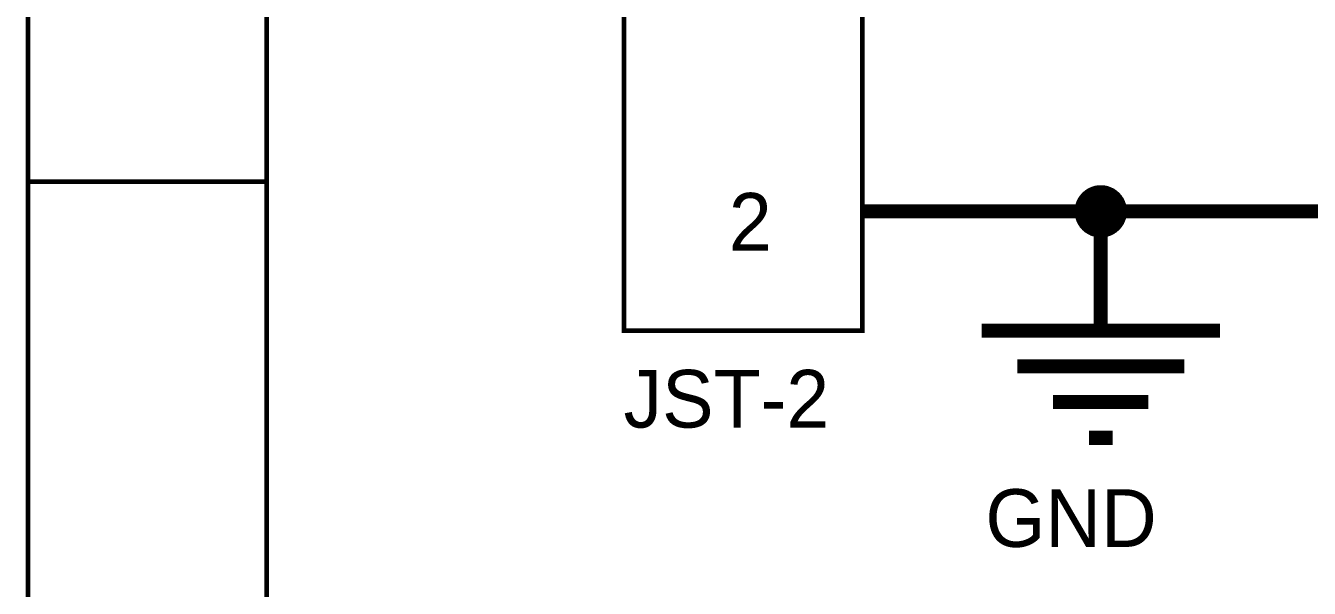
# Model space of a CAD drawing. Header units: millimetres. Extents: x 0 to 9.5, y 0 to 7.5.
# Drawn here: x -0.001 to 1.076, y 5.284 to 5.756 of the extents above; entities that cross this region are included whole.
import ezdxf

# ---------------------------------------------------------------- set-up
doc = ezdxf.new("R2010")
doc.units = ezdxf.units.MM
doc.header["$MEASUREMENT"] = 0
doc.layers.add('Sheet', color=255, linetype='Continuous')

msp = doc.modelspace()

# ---------------------------------------------------------------- linework, layer by layer
at = {"layer": 'Sheet', "const_width": 0.0039}
for points in [[(0.0008, 7.5), (0.0008, 0), (9.4996, 0), (9.4996, 7.5), (0.0008, 7.5), (0.0008, 7.5)], [(0.0008, 7.5), (9.4996, 7.5), (9.4996, 0), (0.0008, 0), (0.0008, 7.5)], [(0.2009, 7.2999), (0.2009, 0.1997), (9.2995, 0.1997), (9.2995, 7.2999), (0.2009, 7.2999), (0.2009, 7.2999)], [(0.2009, 7.2999), (9.2995, 7.2999), (9.2995, 0.1997), (0.2009, 0.1997), (0.2009, 7.2999)], [(0.5007, 5.9), (0.5007, 5.4999), (0.7006, 5.4999), (0.7006, 5.9), (0.5007, 5.9), (0.5007, 5.9)], [(0.5007, 5.9), (0.7006, 5.9), (0.7006, 5.4999), (0.5007, 5.4999), (0.5007, 5.9)]]:
    msp.add_lwpolyline(points, close=True, dxfattribs=at)
at = {"layer": 'Sheet'}
for points, const_width in [([(0.0007, 5.625), (0.2007, 5.625)], 0.0039), ([(0.8806, 5.6), (0.8806, 5.601), (0.8807, 5.6021), (0.8808, 5.603), (0.881, 5.604), (0.8812, 5.605), (0.8815, 5.6059), (0.8818, 5.6069), (0.8821, 5.6078), (0.8825, 5.6086), (0.883, 5.6096), (0.8835, 5.6104), (0.884, 5.6111), (0.8845, 5.612), (0.8852, 5.6127), (0.8858, 5.6134), (0.8864, 5.6142), (0.8871, 5.6148), (0.8879, 5.6154), (0.8886, 5.616), (0.8894, 5.6166), (0.8902, 5.6171), (0.891, 5.6176), (0.8919, 5.618), (0.8928, 5.6184), (0.8937, 5.6187), (0.8946, 5.6191), (0.8956, 5.6194), (0.8965, 5.6196), (0.8976, 5.6198), (0.8985, 5.6199), (0.8995, 5.62), (0.9006, 5.62)], 0.0039), ([(0.8806, 5.6), (0.8806, 5.601), (0.8807, 5.6021), (0.8808, 5.603), (0.881, 5.604), (0.8812, 5.605), (0.8815, 5.6059), (0.8818, 5.6069), (0.8821, 5.6078), (0.8825, 5.6086), (0.883, 5.6096), (0.8835, 5.6104), (0.884, 5.6111), (0.8845, 5.612), (0.8852, 5.6127), (0.8858, 5.6134), (0.8864, 5.6142), (0.8871, 5.6148), (0.8879, 5.6154), (0.8886, 5.616), (0.8894, 5.6166), (0.8902, 5.6171), (0.891, 5.6176), (0.8919, 5.618), (0.8928, 5.6184), (0.8937, 5.6187), (0.8946, 5.6191), (0.8956, 5.6194), (0.8965, 5.6196), (0.8976, 5.6198), (0.8985, 5.6199), (0.8995, 5.62), (0.9006, 5.62)], 0.0039), ([(0.8806, 5.6), (0.8806, 5.601), (0.8807, 5.6021), (0.8808, 5.603), (0.881, 5.604), (0.8812, 5.605), (0.8815, 5.6059), (0.8818, 5.6069), (0.8821, 5.6078), (0.8825, 5.6086), (0.883, 5.6096), (0.8835, 5.6104), (0.884, 5.6111), (0.8845, 5.612), (0.8852, 5.6127), (0.8858, 5.6134), (0.8864, 5.6142), (0.8871, 5.6148), (0.8879, 5.6154), (0.8886, 5.616), (0.8894, 5.6166), (0.8902, 5.6171), (0.891, 5.6176), (0.8919, 5.618), (0.8928, 5.6184), (0.8937, 5.6187), (0.8946, 5.6191), (0.8956, 5.6194), (0.8965, 5.6196), (0.8976, 5.6198), (0.8985, 5.6199), (0.8995, 5.62), (0.9006, 5.62)], 0.0039), ([(0.8806, 5.6), (0.8806, 5.601), (0.8807, 5.6021), (0.8808, 5.603), (0.881, 5.604), (0.8812, 5.605), (0.8815, 5.6059), (0.8818, 5.6069), (0.8821, 5.6078), (0.8825, 5.6086), (0.883, 5.6096), (0.8835, 5.6104), (0.884, 5.6111), (0.8845, 5.612), (0.8852, 5.6127), (0.8858, 5.6134), (0.8864, 5.6142), (0.8871, 5.6148), (0.8879, 5.6154), (0.8886, 5.616), (0.8894, 5.6166), (0.8902, 5.6171), (0.891, 5.6176), (0.8919, 5.618), (0.8928, 5.6184), (0.8937, 5.6187), (0.8946, 5.6191), (0.8956, 5.6194), (0.8965, 5.6196), (0.8976, 5.6198), (0.8985, 5.6199), (0.8995, 5.62), (0.9006, 5.62)], 0.0039), ([(0.8806, 5.6), (0.8806, 5.601), (0.8807, 5.6021), (0.8808, 5.603), (0.881, 5.604), (0.8812, 5.605), (0.8815, 5.6059), (0.8818, 5.6069), (0.8821, 5.6078), (0.8825, 5.6086), (0.883, 5.6096), (0.8835, 5.6104), (0.884, 5.6111), (0.8845, 5.612), (0.8852, 5.6127), (0.8858, 5.6134), (0.8864, 5.6142), (0.8871, 5.6148), (0.8879, 5.6154), (0.8886, 5.616), (0.8894, 5.6166), (0.8902, 5.6171), (0.891, 5.6176), (0.8919, 5.618), (0.8928, 5.6184), (0.8937, 5.6187), (0.8946, 5.6191), (0.8956, 5.6194), (0.8965, 5.6196), (0.8976, 5.6198), (0.8985, 5.6199), (0.8995, 5.62), (0.9006, 5.62)], 0.0039), ([(0.8806, 5.6), (0.8806, 5.601), (0.8807, 5.6021), (0.8808, 5.603), (0.881, 5.604), (0.8812, 5.605), (0.8815, 5.6059), (0.8818, 5.6069), (0.8821, 5.6078), (0.8825, 5.6086), (0.883, 5.6096), (0.8835, 5.6104), (0.884, 5.6111), (0.8845, 5.612), (0.8852, 5.6127), (0.8858, 5.6134), (0.8864, 5.6142), (0.8871, 5.6148), (0.8879, 5.6154), (0.8886, 5.616), (0.8894, 5.6166), (0.8902, 5.6171), (0.891, 5.6176), (0.8919, 5.618), (0.8928, 5.6184), (0.8937, 5.6187), (0.8946, 5.6191), (0.8956, 5.6194), (0.8965, 5.6196), (0.8976, 5.6198), (0.8985, 5.6199), (0.8995, 5.62), (0.9006, 5.62)], 0.0039), ([(0.8806, 5.6), (0.8806, 5.601), (0.8807, 5.6021), (0.8808, 5.603), (0.881, 5.604), (0.8812, 5.605), (0.8815, 5.6059), (0.8818, 5.6069), (0.8821, 5.6078), (0.8825, 5.6086), (0.883, 5.6096), (0.8835, 5.6104), (0.884, 5.6111), (0.8845, 5.612), (0.8852, 5.6127), (0.8858, 5.6134), (0.8864, 5.6142), (0.8871, 5.6148), (0.8879, 5.6154), (0.8886, 5.616), (0.8894, 5.6166), (0.8902, 5.6171), (0.891, 5.6176), (0.8919, 5.618), (0.8928, 5.6184), (0.8937, 5.6187), (0.8946, 5.6191), (0.8956, 5.6194), (0.8965, 5.6196), (0.8976, 5.6198), (0.8985, 5.6199), (0.8995, 5.62), (0.9006, 5.62)], 0.0039), ([(0.8806, 5.6), (0.8806, 5.601), (0.8807, 5.6021), (0.8808, 5.603), (0.881, 5.604), (0.8812, 5.605), (0.8815, 5.6059), (0.8818, 5.6069), (0.8821, 5.6078), (0.8825, 5.6086), (0.883, 5.6096), (0.8835, 5.6104), (0.884, 5.6111), (0.8845, 5.612), (0.8852, 5.6127), (0.8858, 5.6134), (0.8864, 5.6142), (0.8871, 5.6148), (0.8879, 5.6154), (0.8886, 5.616), (0.8894, 5.6166), (0.8902, 5.6171), (0.891, 5.6176), (0.8919, 5.618), (0.8928, 5.6184), (0.8937, 5.6187), (0.8946, 5.6191), (0.8956, 5.6194), (0.8965, 5.6196), (0.8976, 5.6198), (0.8985, 5.6199), (0.8995, 5.62), (0.9006, 5.62)], 0.0039), ([(0.8806, 5.6), (0.8806, 5.601), (0.8807, 5.6021), (0.8808, 5.603), (0.881, 5.604), (0.8812, 5.605), (0.8815, 5.6059), (0.8818, 5.6069), (0.8821, 5.6078), (0.8825, 5.6086), (0.883, 5.6096), (0.8835, 5.6104), (0.884, 5.6111), (0.8845, 5.612), (0.8852, 5.6127), (0.8858, 5.6134), (0.8864, 5.6142), (0.8871, 5.6148), (0.8879, 5.6154), (0.8886, 5.616), (0.8894, 5.6166), (0.8902, 5.6171), (0.891, 5.6176), (0.8919, 5.618), (0.8928, 5.6184), (0.8937, 5.6187), (0.8946, 5.6191), (0.8956, 5.6194), (0.8965, 5.6196), (0.8976, 5.6198), (0.8985, 5.6199), (0.8995, 5.62), (0.9006, 5.62)], 0.0039), ([(0.8806, 5.6), (0.8806, 5.601), (0.8807, 5.6021), (0.8808, 5.603), (0.881, 5.604), (0.8812, 5.605), (0.8815, 5.6059), (0.8818, 5.6069), (0.8821, 5.6078), (0.8825, 5.6086), (0.883, 5.6096), (0.8835, 5.6104), (0.884, 5.6111), (0.8845, 5.612), (0.8852, 5.6127), (0.8858, 5.6134), (0.8864, 5.6142), (0.8871, 5.6148), (0.8879, 5.6154), (0.8886, 5.616), (0.8894, 5.6166), (0.8902, 5.6171), (0.891, 5.6176), (0.8919, 5.618), (0.8928, 5.6184), (0.8937, 5.6187), (0.8946, 5.6191), (0.8956, 5.6194), (0.8965, 5.6196), (0.8976, 5.6198), (0.8985, 5.6199), (0.8995, 5.62), (0.9006, 5.62)], 0.0039), ([(0.8806, 5.6), (0.8806, 5.601), (0.8807, 5.6021), (0.8808, 5.603), (0.881, 5.604), (0.8812, 5.605), (0.8815, 5.6059), (0.8818, 5.6069), (0.8821, 5.6078), (0.8825, 5.6086), (0.883, 5.6096), (0.8835, 5.6104), (0.884, 5.6111), (0.8845, 5.612), (0.8852, 5.6127), (0.8858, 5.6134), (0.8864, 5.6142), (0.8871, 5.6148), (0.8879, 5.6154), (0.8886, 5.616), (0.8894, 5.6166), (0.8902, 5.6171), (0.891, 5.6176), (0.8919, 5.618), (0.8928, 5.6184), (0.8937, 5.6187), (0.8946, 5.6191), (0.8956, 5.6194), (0.8965, 5.6196), (0.8976, 5.6198), (0.8985, 5.6199), (0.8995, 5.62), (0.9006, 5.62)], 0.0039), ([(0.8806, 5.6), (0.8806, 5.601), (0.8807, 5.6021), (0.8808, 5.603), (0.881, 5.604), (0.8812, 5.605), (0.8815, 5.6059), (0.8818, 5.6069), (0.8821, 5.6078), (0.8825, 5.6086), (0.883, 5.6096), (0.8835, 5.6104), (0.884, 5.6111), (0.8845, 5.612), (0.8852, 5.6127), (0.8858, 5.6134), (0.8864, 5.6142), (0.8871, 5.6148), (0.8879, 5.6154), (0.8886, 5.616), (0.8894, 5.6166), (0.8902, 5.6171), (0.891, 5.6176), (0.8919, 5.618), (0.8928, 5.6184), (0.8937, 5.6187), (0.8946, 5.6191), (0.8956, 5.6194), (0.8965, 5.6196), (0.8976, 5.6198), (0.8985, 5.6199), (0.8995, 5.62), (0.9006, 5.62)], 0.0039), ([(0.9006, 5.62), (0.9006, 5.62)], 0.0039), ([(0.9006, 5.62), (0.9016, 5.62), (0.9027, 5.6199), (0.9036, 5.6198), (0.9046, 5.6196), (0.9056, 5.6194), (0.9065, 5.6191), (0.9075, 5.6187), (0.9084, 5.6184), (0.9092, 5.618), (0.9102, 5.6176), (0.911, 5.6171), (0.9117, 5.6166), (0.9126, 5.616), (0.9133, 5.6154), (0.914, 5.6148), (0.9148, 5.6142), (0.9154, 5.6134), (0.916, 5.6127), (0.9166, 5.612), (0.9171, 5.6111), (0.9177, 5.6104), (0.9182, 5.6096), (0.9186, 5.6086), (0.919, 5.6078), (0.9193, 5.6069), (0.9197, 5.6059), (0.92, 5.605), (0.9202, 5.604), (0.9204, 5.603), (0.9205, 5.6021), (0.9206, 5.601), (0.9206, 5.6)], 0.0039), ([(0.9006, 5.62), (0.9006, 5.62)], 0.0039), ([(0.9006, 5.62), (0.9016, 5.62), (0.9027, 5.6199), (0.9036, 5.6198), (0.9046, 5.6196), (0.9056, 5.6194), (0.9065, 5.6191), (0.9075, 5.6187), (0.9084, 5.6184), (0.9092, 5.618), (0.9102, 5.6176), (0.911, 5.6171), (0.9117, 5.6166), (0.9126, 5.616), (0.9133, 5.6154), (0.914, 5.6148), (0.9148, 5.6142), (0.9154, 5.6134), (0.916, 5.6127), (0.9166, 5.612), (0.9171, 5.6111), (0.9177, 5.6104), (0.9182, 5.6096), (0.9186, 5.6086), (0.919, 5.6078), (0.9193, 5.6069), (0.9197, 5.6059), (0.92, 5.605), (0.9202, 5.604), (0.9204, 5.603), (0.9205, 5.6021), (0.9206, 5.601), (0.9206, 5.6)], 0.0039), ([(0.9006, 5.62), (0.9006, 5.62)], 0.0039), ([(0.9006, 5.62), (0.9016, 5.62), (0.9027, 5.6199), (0.9036, 5.6198), (0.9046, 5.6196), (0.9056, 5.6194), (0.9065, 5.6191), (0.9075, 5.6187), (0.9084, 5.6184), (0.9092, 5.618), (0.9102, 5.6176), (0.911, 5.6171), (0.9117, 5.6166), (0.9126, 5.616), (0.9133, 5.6154), (0.914, 5.6148), (0.9148, 5.6142), (0.9154, 5.6134), (0.916, 5.6127), (0.9166, 5.612), (0.9171, 5.6111), (0.9177, 5.6104), (0.9182, 5.6096), (0.9186, 5.6086), (0.919, 5.6078), (0.9193, 5.6069), (0.9197, 5.6059), (0.92, 5.605), (0.9202, 5.604), (0.9204, 5.603), (0.9205, 5.6021), (0.9206, 5.601), (0.9206, 5.6)], 0.0039), ([(0.9006, 5.62), (0.9006, 5.62)], 0.0039), ([(0.9006, 5.62), (0.9016, 5.62), (0.9027, 5.6199), (0.9036, 5.6198), (0.9046, 5.6196), (0.9056, 5.6194), (0.9065, 5.6191), (0.9075, 5.6187), (0.9084, 5.6184), (0.9092, 5.618), (0.9102, 5.6176), (0.911, 5.6171), (0.9117, 5.6166), (0.9126, 5.616), (0.9133, 5.6154), (0.914, 5.6148), (0.9148, 5.6142), (0.9154, 5.6134), (0.916, 5.6127), (0.9166, 5.612), (0.9171, 5.6111), (0.9177, 5.6104), (0.9182, 5.6096), (0.9186, 5.6086), (0.919, 5.6078), (0.9193, 5.6069), (0.9197, 5.6059), (0.92, 5.605), (0.9202, 5.604), (0.9204, 5.603), (0.9205, 5.6021), (0.9206, 5.601), (0.9206, 5.6)], 0.0039), ([(0.9006, 5.62), (0.9006, 5.62)], 0.0039), ([(0.9006, 5.62), (0.9016, 5.62), (0.9027, 5.6199), (0.9036, 5.6198), (0.9046, 5.6196), (0.9056, 5.6194), (0.9065, 5.6191), (0.9075, 5.6187), (0.9084, 5.6184), (0.9092, 5.618), (0.9102, 5.6176), (0.911, 5.6171), (0.9117, 5.6166), (0.9126, 5.616), (0.9133, 5.6154), (0.914, 5.6148), (0.9148, 5.6142), (0.9154, 5.6134), (0.916, 5.6127), (0.9166, 5.612), (0.9171, 5.6111), (0.9177, 5.6104), (0.9182, 5.6096), (0.9186, 5.6086), (0.919, 5.6078), (0.9193, 5.6069), (0.9197, 5.6059), (0.92, 5.605), (0.9202, 5.604), (0.9204, 5.603), (0.9205, 5.6021), (0.9206, 5.601), (0.9206, 5.6)], 0.0039), ([(0.9006, 5.62), (0.9006, 5.62)], 0.0039), ([(0.9006, 5.62), (0.9016, 5.62), (0.9027, 5.6199), (0.9036, 5.6198), (0.9046, 5.6196), (0.9056, 5.6194), (0.9065, 5.6191), (0.9075, 5.6187), (0.9084, 5.6184), (0.9092, 5.618), (0.9102, 5.6176), (0.911, 5.6171), (0.9117, 5.6166), (0.9126, 5.616), (0.9133, 5.6154), (0.914, 5.6148), (0.9148, 5.6142), (0.9154, 5.6134), (0.916, 5.6127), (0.9166, 5.612), (0.9171, 5.6111), (0.9177, 5.6104), (0.9182, 5.6096), (0.9186, 5.6086), (0.919, 5.6078), (0.9193, 5.6069), (0.9197, 5.6059), (0.92, 5.605), (0.9202, 5.604), (0.9204, 5.603), (0.9205, 5.6021), (0.9206, 5.601), (0.9206, 5.6)], 0.0039), ([(0.9006, 5.62), (0.9006, 5.62)], 0.0039), ([(0.9006, 5.62), (0.9016, 5.62), (0.9027, 5.6199), (0.9036, 5.6198), (0.9046, 5.6196), (0.9056, 5.6194), (0.9065, 5.6191), (0.9075, 5.6187), (0.9084, 5.6184), (0.9092, 5.618), (0.9102, 5.6176), (0.911, 5.6171), (0.9117, 5.6166), (0.9126, 5.616), (0.9133, 5.6154), (0.914, 5.6148), (0.9148, 5.6142), (0.9154, 5.6134), (0.916, 5.6127), (0.9166, 5.612), (0.9171, 5.6111), (0.9177, 5.6104), (0.9182, 5.6096), (0.9186, 5.6086), (0.919, 5.6078), (0.9193, 5.6069), (0.9197, 5.6059), (0.92, 5.605), (0.9202, 5.604), (0.9204, 5.603), (0.9205, 5.6021), (0.9206, 5.601), (0.9206, 5.6)], 0.0039), ([(0.9006, 5.62), (0.9006, 5.62)], 0.0039), ([(0.9006, 5.62), (0.9016, 5.62), (0.9027, 5.6199), (0.9036, 5.6198), (0.9046, 5.6196), (0.9056, 5.6194), (0.9065, 5.6191), (0.9075, 5.6187), (0.9084, 5.6184), (0.9092, 5.618), (0.9102, 5.6176), (0.911, 5.6171), (0.9117, 5.6166), (0.9126, 5.616), (0.9133, 5.6154), (0.914, 5.6148), (0.9148, 5.6142), (0.9154, 5.6134), (0.916, 5.6127), (0.9166, 5.612), (0.9171, 5.6111), (0.9177, 5.6104), (0.9182, 5.6096), (0.9186, 5.6086), (0.919, 5.6078), (0.9193, 5.6069), (0.9197, 5.6059), (0.92, 5.605), (0.9202, 5.604), (0.9204, 5.603), (0.9205, 5.6021), (0.9206, 5.601), (0.9206, 5.6)], 0.0039), ([(0.9006, 5.62), (0.9006, 5.62)], 0.0039), ([(0.9006, 5.62), (0.9016, 5.62), (0.9027, 5.6199), (0.9036, 5.6198), (0.9046, 5.6196), (0.9056, 5.6194), (0.9065, 5.6191), (0.9075, 5.6187), (0.9084, 5.6184), (0.9092, 5.618), (0.9102, 5.6176), (0.911, 5.6171), (0.9117, 5.6166), (0.9126, 5.616), (0.9133, 5.6154), (0.914, 5.6148), (0.9148, 5.6142), (0.9154, 5.6134), (0.916, 5.6127), (0.9166, 5.612), (0.9171, 5.6111), (0.9177, 5.6104), (0.9182, 5.6096), (0.9186, 5.6086), (0.919, 5.6078), (0.9193, 5.6069), (0.9197, 5.6059), (0.92, 5.605), (0.9202, 5.604), (0.9204, 5.603), (0.9205, 5.6021), (0.9206, 5.601), (0.9206, 5.6)], 0.0039), ([(0.9006, 5.62), (0.9006, 5.62)], 0.0039), ([(0.9006, 5.62), (0.9016, 5.62), (0.9027, 5.6199), (0.9036, 5.6198), (0.9046, 5.6196), (0.9056, 5.6194), (0.9065, 5.6191), (0.9075, 5.6187), (0.9084, 5.6184), (0.9092, 5.618), (0.9102, 5.6176), (0.911, 5.6171), (0.9117, 5.6166), (0.9126, 5.616), (0.9133, 5.6154), (0.914, 5.6148), (0.9148, 5.6142), (0.9154, 5.6134), (0.916, 5.6127), (0.9166, 5.612), (0.9171, 5.6111), (0.9177, 5.6104), (0.9182, 5.6096), (0.9186, 5.6086), (0.919, 5.6078), (0.9193, 5.6069), (0.9197, 5.6059), (0.92, 5.605), (0.9202, 5.604), (0.9204, 5.603), (0.9205, 5.6021), (0.9206, 5.601), (0.9206, 5.6)], 0.0039), ([(0.9006, 5.62), (0.9006, 5.62)], 0.0039), ([(0.9006, 5.62), (0.9016, 5.62), (0.9027, 5.6199), (0.9036, 5.6198), (0.9046, 5.6196), (0.9056, 5.6194), (0.9065, 5.6191), (0.9075, 5.6187), (0.9084, 5.6184), (0.9092, 5.618), (0.9102, 5.6176), (0.911, 5.6171), (0.9117, 5.6166), (0.9126, 5.616), (0.9133, 5.6154), (0.914, 5.6148), (0.9148, 5.6142), (0.9154, 5.6134), (0.916, 5.6127), (0.9166, 5.612), (0.9171, 5.6111), (0.9177, 5.6104), (0.9182, 5.6096), (0.9186, 5.6086), (0.919, 5.6078), (0.9193, 5.6069), (0.9197, 5.6059), (0.92, 5.605), (0.9202, 5.604), (0.9204, 5.603), (0.9205, 5.6021), (0.9206, 5.601), (0.9206, 5.6)], 0.0039), ([(0.9006, 5.62), (0.9006, 5.62)], 0.0039), ([(0.9006, 5.62), (0.9016, 5.62), (0.9027, 5.6199), (0.9036, 5.6198), (0.9046, 5.6196), (0.9056, 5.6194), (0.9065, 5.6191), (0.9075, 5.6187), (0.9084, 5.6184), (0.9092, 5.618), (0.9102, 5.6176), (0.911, 5.6171), (0.9117, 5.6166), (0.9126, 5.616), (0.9133, 5.6154), (0.914, 5.6148), (0.9148, 5.6142), (0.9154, 5.6134), (0.916, 5.6127), (0.9166, 5.612), (0.9171, 5.6111), (0.9177, 5.6104), (0.9182, 5.6096), (0.9186, 5.6086), (0.919, 5.6078), (0.9193, 5.6069), (0.9197, 5.6059), (0.92, 5.605), (0.9202, 5.604), (0.9204, 5.603), (0.9205, 5.6021), (0.9206, 5.601), (0.9206, 5.6)], 0.0039), ([(0.7006, 5.6), (0.8006, 5.6)], 0.0118), ([(0.9006, 5.6), (0.8006, 5.6)], 0.0118), ([(0.9006, 5.58), (0.8995, 5.58), (0.8985, 5.5801), (0.8976, 5.5802), (0.8965, 5.5804), (0.8956, 5.5806), (0.8946, 5.5809), (0.8937, 5.5812), (0.8928, 5.5815), (0.8919, 5.582), (0.891, 5.5824), (0.8902, 5.5829), (0.8894, 5.5834), (0.8886, 5.5839), (0.8879, 5.5846), (0.8871, 5.5852), (0.8864, 5.5858), (0.8858, 5.5865), (0.8852, 5.5873), (0.8845, 5.588), (0.884, 5.5888), (0.8835, 5.5896), (0.883, 5.5904), (0.8825, 5.5913), (0.8821, 5.5922), (0.8818, 5.5931), (0.8815, 5.594), (0.8812, 5.595), (0.881, 5.5959), (0.8808, 5.597), (0.8807, 5.5979), (0.8806, 5.5989), (0.8806, 5.6)], 0.0039), ([(0.8806, 5.6), (0.8806, 5.6)], 0.0039), ([(0.9006, 5.58), (0.8995, 5.58), (0.8985, 5.5801), (0.8976, 5.5802), (0.8965, 5.5804), (0.8956, 5.5806), (0.8946, 5.5809), (0.8937, 5.5812), (0.8928, 5.5815), (0.8919, 5.582), (0.891, 5.5824), (0.8902, 5.5829), (0.8894, 5.5834), (0.8886, 5.5839), (0.8879, 5.5846), (0.8871, 5.5852), (0.8864, 5.5858), (0.8858, 5.5865), (0.8852, 5.5873), (0.8845, 5.588), (0.884, 5.5888), (0.8835, 5.5896), (0.883, 5.5904), (0.8825, 5.5913), (0.8821, 5.5922), (0.8818, 5.5931), (0.8815, 5.594), (0.8812, 5.595), (0.881, 5.5959), (0.8808, 5.597), (0.8807, 5.5979), (0.8806, 5.5989), (0.8806, 5.6)], 0.0039), ([(0.8806, 5.6), (0.8806, 5.6)], 0.0039), ([(0.9006, 5.58), (0.8995, 5.58), (0.8985, 5.5801), (0.8976, 5.5802), (0.8965, 5.5804), (0.8956, 5.5806), (0.8946, 5.5809), (0.8937, 5.5812), (0.8928, 5.5815), (0.8919, 5.582), (0.891, 5.5824), (0.8902, 5.5829), (0.8894, 5.5834), (0.8886, 5.5839), (0.8879, 5.5846), (0.8871, 5.5852), (0.8864, 5.5858), (0.8858, 5.5865), (0.8852, 5.5873), (0.8845, 5.588), (0.884, 5.5888), (0.8835, 5.5896), (0.883, 5.5904), (0.8825, 5.5913), (0.8821, 5.5922), (0.8818, 5.5931), (0.8815, 5.594), (0.8812, 5.595), (0.881, 5.5959), (0.8808, 5.597), (0.8807, 5.5979), (0.8806, 5.5989), (0.8806, 5.6)], 0.0039), ([(0.8806, 5.6), (0.8806, 5.6)], 0.0039), ([(0.9006, 5.58), (0.8995, 5.58), (0.8985, 5.5801), (0.8976, 5.5802), (0.8965, 5.5804), (0.8956, 5.5806), (0.8946, 5.5809), (0.8937, 5.5812), (0.8928, 5.5815), (0.8919, 5.582), (0.891, 5.5824), (0.8902, 5.5829), (0.8894, 5.5834), (0.8886, 5.5839), (0.8879, 5.5846), (0.8871, 5.5852), (0.8864, 5.5858), (0.8858, 5.5865), (0.8852, 5.5873), (0.8845, 5.588), (0.884, 5.5888), (0.8835, 5.5896), (0.883, 5.5904), (0.8825, 5.5913), (0.8821, 5.5922), (0.8818, 5.5931), (0.8815, 5.594), (0.8812, 5.595), (0.881, 5.5959), (0.8808, 5.597), (0.8807, 5.5979), (0.8806, 5.5989), (0.8806, 5.6)], 0.0039), ([(0.8806, 5.6), (0.8806, 5.6)], 0.0039), ([(0.9006, 5.58), (0.8995, 5.58), (0.8985, 5.5801), (0.8976, 5.5802), (0.8965, 5.5804), (0.8956, 5.5806), (0.8946, 5.5809), (0.8937, 5.5812), (0.8928, 5.5815), (0.8919, 5.582), (0.891, 5.5824), (0.8902, 5.5829), (0.8894, 5.5834), (0.8886, 5.5839), (0.8879, 5.5846), (0.8871, 5.5852), (0.8864, 5.5858), (0.8858, 5.5865), (0.8852, 5.5873), (0.8845, 5.588), (0.884, 5.5888), (0.8835, 5.5896), (0.883, 5.5904), (0.8825, 5.5913), (0.8821, 5.5922), (0.8818, 5.5931), (0.8815, 5.594), (0.8812, 5.595), (0.881, 5.5959), (0.8808, 5.597), (0.8807, 5.5979), (0.8806, 5.5989), (0.8806, 5.6)], 0.0039), ([(0.8806, 5.6), (0.8806, 5.6)], 0.0039), ([(0.9006, 5.58), (0.8995, 5.58), (0.8985, 5.5801), (0.8976, 5.5802), (0.8965, 5.5804), (0.8956, 5.5806), (0.8946, 5.5809), (0.8937, 5.5812), (0.8928, 5.5815), (0.8919, 5.582), (0.891, 5.5824), (0.8902, 5.5829), (0.8894, 5.5834), (0.8886, 5.5839), (0.8879, 5.5846), (0.8871, 5.5852), (0.8864, 5.5858), (0.8858, 5.5865), (0.8852, 5.5873), (0.8845, 5.588), (0.884, 5.5888), (0.8835, 5.5896), (0.883, 5.5904), (0.8825, 5.5913), (0.8821, 5.5922), (0.8818, 5.5931), (0.8815, 5.594), (0.8812, 5.595), (0.881, 5.5959), (0.8808, 5.597), (0.8807, 5.5979), (0.8806, 5.5989), (0.8806, 5.6)], 0.0039), ([(0.8806, 5.6), (0.8806, 5.6)], 0.0039), ([(0.9006, 5.58), (0.8995, 5.58), (0.8985, 5.5801), (0.8976, 5.5802), (0.8965, 5.5804), (0.8956, 5.5806), (0.8946, 5.5809), (0.8937, 5.5812), (0.8928, 5.5815), (0.8919, 5.582), (0.891, 5.5824), (0.8902, 5.5829), (0.8894, 5.5834), (0.8886, 5.5839), (0.8879, 5.5846), (0.8871, 5.5852), (0.8864, 5.5858), (0.8858, 5.5865), (0.8852, 5.5873), (0.8845, 5.588), (0.884, 5.5888), (0.8835, 5.5896), (0.883, 5.5904), (0.8825, 5.5913), (0.8821, 5.5922), (0.8818, 5.5931), (0.8815, 5.594), (0.8812, 5.595), (0.881, 5.5959), (0.8808, 5.597), (0.8807, 5.5979), (0.8806, 5.5989), (0.8806, 5.6)], 0.0039), ([(0.8806, 5.6), (0.8806, 5.6)], 0.0039), ([(0.9006, 5.58), (0.8995, 5.58), (0.8985, 5.5801), (0.8976, 5.5802), (0.8965, 5.5804), (0.8956, 5.5806), (0.8946, 5.5809), (0.8937, 5.5812), (0.8928, 5.5815), (0.8919, 5.582), (0.891, 5.5824), (0.8902, 5.5829), (0.8894, 5.5834), (0.8886, 5.5839), (0.8879, 5.5846), (0.8871, 5.5852), (0.8864, 5.5858), (0.8858, 5.5865), (0.8852, 5.5873), (0.8845, 5.588), (0.884, 5.5888), (0.8835, 5.5896), (0.883, 5.5904), (0.8825, 5.5913), (0.8821, 5.5922), (0.8818, 5.5931), (0.8815, 5.594), (0.8812, 5.595), (0.881, 5.5959), (0.8808, 5.597), (0.8807, 5.5979), (0.8806, 5.5989), (0.8806, 5.6)], 0.0039), ([(0.8806, 5.6), (0.8806, 5.6)], 0.0039), ([(0.9006, 5.58), (0.8995, 5.58), (0.8985, 5.5801), (0.8976, 5.5802), (0.8965, 5.5804), (0.8956, 5.5806), (0.8946, 5.5809), (0.8937, 5.5812), (0.8928, 5.5815), (0.8919, 5.582), (0.891, 5.5824), (0.8902, 5.5829), (0.8894, 5.5834), (0.8886, 5.5839), (0.8879, 5.5846), (0.8871, 5.5852), (0.8864, 5.5858), (0.8858, 5.5865), (0.8852, 5.5873), (0.8845, 5.588), (0.884, 5.5888), (0.8835, 5.5896), (0.883, 5.5904), (0.8825, 5.5913), (0.8821, 5.5922), (0.8818, 5.5931), (0.8815, 5.594), (0.8812, 5.595), (0.881, 5.5959), (0.8808, 5.597), (0.8807, 5.5979), (0.8806, 5.5989), (0.8806, 5.6)], 0.0039), ([(0.8806, 5.6), (0.8806, 5.6)], 0.0039), ([(0.9006, 5.58), (0.8995, 5.58), (0.8985, 5.5801), (0.8976, 5.5802), (0.8965, 5.5804), (0.8956, 5.5806), (0.8946, 5.5809), (0.8937, 5.5812), (0.8928, 5.5815), (0.8919, 5.582), (0.891, 5.5824), (0.8902, 5.5829), (0.8894, 5.5834), (0.8886, 5.5839), (0.8879, 5.5846), (0.8871, 5.5852), (0.8864, 5.5858), (0.8858, 5.5865), (0.8852, 5.5873), (0.8845, 5.588), (0.884, 5.5888), (0.8835, 5.5896), (0.883, 5.5904), (0.8825, 5.5913), (0.8821, 5.5922), (0.8818, 5.5931), (0.8815, 5.594), (0.8812, 5.595), (0.881, 5.5959), (0.8808, 5.597), (0.8807, 5.5979), (0.8806, 5.5989), (0.8806, 5.6)], 0.0039), ([(0.8806, 5.6), (0.8806, 5.6)], 0.0039), ([(0.9006, 5.58), (0.8995, 5.58), (0.8985, 5.5801), (0.8976, 5.5802), (0.8965, 5.5804), (0.8956, 5.5806), (0.8946, 5.5809), (0.8937, 5.5812), (0.8928, 5.5815), (0.8919, 5.582), (0.891, 5.5824), (0.8902, 5.5829), (0.8894, 5.5834), (0.8886, 5.5839), (0.8879, 5.5846), (0.8871, 5.5852), (0.8864, 5.5858), (0.8858, 5.5865), (0.8852, 5.5873), (0.8845, 5.588), (0.884, 5.5888), (0.8835, 5.5896), (0.883, 5.5904), (0.8825, 5.5913), (0.8821, 5.5922), (0.8818, 5.5931), (0.8815, 5.594), (0.8812, 5.595), (0.881, 5.5959), (0.8808, 5.597), (0.8807, 5.5979), (0.8806, 5.5989), (0.8806, 5.6)], 0.0039), ([(0.8806, 5.6), (0.8806, 5.6)], 0.0039), ([(0.9006, 5.58), (0.8995, 5.58), (0.8985, 5.5801), (0.8976, 5.5802), (0.8965, 5.5804), (0.8956, 5.5806), (0.8946, 5.5809), (0.8937, 5.5812), (0.8928, 5.5815), (0.8919, 5.582), (0.891, 5.5824), (0.8902, 5.5829), (0.8894, 5.5834), (0.8886, 5.5839), (0.8879, 5.5846), (0.8871, 5.5852), (0.8864, 5.5858), (0.8858, 5.5865), (0.8852, 5.5873), (0.8845, 5.588), (0.884, 5.5888), (0.8835, 5.5896), (0.883, 5.5904), (0.8825, 5.5913), (0.8821, 5.5922), (0.8818, 5.5931), (0.8815, 5.594), (0.8812, 5.595), (0.881, 5.5959), (0.8808, 5.597), (0.8807, 5.5979), (0.8806, 5.5989), (0.8806, 5.6)], 0.0039), ([(0.8806, 5.6), (0.8806, 5.6)], 0.0039), ([(0.9006, 5.6), (0.9006, 5.4999)], 0.0118), ([(0.9006, 5.6), (1.2005, 5.6)], 0.0118), ([(0.9206, 5.6), (0.9206, 5.5989), (0.9205, 5.5979), (0.9204, 5.597), (0.9202, 5.5959), (0.92, 5.595), (0.9197, 5.594), (0.9193, 5.5931), (0.919, 5.5922), (0.9186, 5.5913), (0.9182, 5.5904), (0.9177, 5.5896), (0.9171, 5.5888), (0.9166, 5.588), (0.916, 5.5873), (0.9154, 5.5865), (0.9148, 5.5858), (0.914, 5.5852), (0.9133, 5.5846), (0.9126, 5.5839), (0.9117, 5.5834), (0.911, 5.5829), (0.9102, 5.5824), (0.9092, 5.582), (0.9084, 5.5815), (0.9075, 5.5812), (0.9065, 5.5809), (0.9056, 5.5806), (0.9046, 5.5804), (0.9036, 5.5802), (0.9027, 5.5801), (0.9016, 5.58), (0.9006, 5.58)], 0.0039), ([(0.9206, 5.6), (0.9206, 5.5989), (0.9205, 5.5979), (0.9204, 5.597), (0.9202, 5.5959), (0.92, 5.595), (0.9197, 5.594), (0.9193, 5.5931), (0.919, 5.5922), (0.9186, 5.5913), (0.9182, 5.5904), (0.9177, 5.5896), (0.9171, 5.5888), (0.9166, 5.588), (0.916, 5.5873), (0.9154, 5.5865), (0.9148, 5.5858), (0.914, 5.5852), (0.9133, 5.5846), (0.9126, 5.5839), (0.9117, 5.5834), (0.911, 5.5829), (0.9102, 5.5824), (0.9092, 5.582), (0.9084, 5.5815), (0.9075, 5.5812), (0.9065, 5.5809), (0.9056, 5.5806), (0.9046, 5.5804), (0.9036, 5.5802), (0.9027, 5.5801), (0.9016, 5.58), (0.9006, 5.58)], 0.0039), ([(0.9206, 5.6), (0.9206, 5.5989), (0.9205, 5.5979), (0.9204, 5.597), (0.9202, 5.5959), (0.92, 5.595), (0.9197, 5.594), (0.9193, 5.5931), (0.919, 5.5922), (0.9186, 5.5913), (0.9182, 5.5904), (0.9177, 5.5896), (0.9171, 5.5888), (0.9166, 5.588), (0.916, 5.5873), (0.9154, 5.5865), (0.9148, 5.5858), (0.914, 5.5852), (0.9133, 5.5846), (0.9126, 5.5839), (0.9117, 5.5834), (0.911, 5.5829), (0.9102, 5.5824), (0.9092, 5.582), (0.9084, 5.5815), (0.9075, 5.5812), (0.9065, 5.5809), (0.9056, 5.5806), (0.9046, 5.5804), (0.9036, 5.5802), (0.9027, 5.5801), (0.9016, 5.58), (0.9006, 5.58)], 0.0039), ([(0.9206, 5.6), (0.9206, 5.5989), (0.9205, 5.5979), (0.9204, 5.597), (0.9202, 5.5959), (0.92, 5.595), (0.9197, 5.594), (0.9193, 5.5931), (0.919, 5.5922), (0.9186, 5.5913), (0.9182, 5.5904), (0.9177, 5.5896), (0.9171, 5.5888), (0.9166, 5.588), (0.916, 5.5873), (0.9154, 5.5865), (0.9148, 5.5858), (0.914, 5.5852), (0.9133, 5.5846), (0.9126, 5.5839), (0.9117, 5.5834), (0.911, 5.5829), (0.9102, 5.5824), (0.9092, 5.582), (0.9084, 5.5815), (0.9075, 5.5812), (0.9065, 5.5809), (0.9056, 5.5806), (0.9046, 5.5804), (0.9036, 5.5802), (0.9027, 5.5801), (0.9016, 5.58), (0.9006, 5.58)], 0.0039), ([(0.9206, 5.6), (0.9206, 5.5989), (0.9205, 5.5979), (0.9204, 5.597), (0.9202, 5.5959), (0.92, 5.595), (0.9197, 5.594), (0.9193, 5.5931), (0.919, 5.5922), (0.9186, 5.5913), (0.9182, 5.5904), (0.9177, 5.5896), (0.9171, 5.5888), (0.9166, 5.588), (0.916, 5.5873), (0.9154, 5.5865), (0.9148, 5.5858), (0.914, 5.5852), (0.9133, 5.5846), (0.9126, 5.5839), (0.9117, 5.5834), (0.911, 5.5829), (0.9102, 5.5824), (0.9092, 5.582), (0.9084, 5.5815), (0.9075, 5.5812), (0.9065, 5.5809), (0.9056, 5.5806), (0.9046, 5.5804), (0.9036, 5.5802), (0.9027, 5.5801), (0.9016, 5.58), (0.9006, 5.58)], 0.0039), ([(0.9206, 5.6), (0.9206, 5.5989), (0.9205, 5.5979), (0.9204, 5.597), (0.9202, 5.5959), (0.92, 5.595), (0.9197, 5.594), (0.9193, 5.5931), (0.919, 5.5922), (0.9186, 5.5913), (0.9182, 5.5904), (0.9177, 5.5896), (0.9171, 5.5888), (0.9166, 5.588), (0.916, 5.5873), (0.9154, 5.5865), (0.9148, 5.5858), (0.914, 5.5852), (0.9133, 5.5846), (0.9126, 5.5839), (0.9117, 5.5834), (0.911, 5.5829), (0.9102, 5.5824), (0.9092, 5.582), (0.9084, 5.5815), (0.9075, 5.5812), (0.9065, 5.5809), (0.9056, 5.5806), (0.9046, 5.5804), (0.9036, 5.5802), (0.9027, 5.5801), (0.9016, 5.58), (0.9006, 5.58)], 0.0039), ([(0.9206, 5.6), (0.9206, 5.5989), (0.9205, 5.5979), (0.9204, 5.597), (0.9202, 5.5959), (0.92, 5.595), (0.9197, 5.594), (0.9193, 5.5931), (0.919, 5.5922), (0.9186, 5.5913), (0.9182, 5.5904), (0.9177, 5.5896), (0.9171, 5.5888), (0.9166, 5.588), (0.916, 5.5873), (0.9154, 5.5865), (0.9148, 5.5858), (0.914, 5.5852), (0.9133, 5.5846), (0.9126, 5.5839), (0.9117, 5.5834), (0.911, 5.5829), (0.9102, 5.5824), (0.9092, 5.582), (0.9084, 5.5815), (0.9075, 5.5812), (0.9065, 5.5809), (0.9056, 5.5806), (0.9046, 5.5804), (0.9036, 5.5802), (0.9027, 5.5801), (0.9016, 5.58), (0.9006, 5.58)], 0.0039), ([(0.9206, 5.6), (0.9206, 5.5989), (0.9205, 5.5979), (0.9204, 5.597), (0.9202, 5.5959), (0.92, 5.595), (0.9197, 5.594), (0.9193, 5.5931), (0.919, 5.5922), (0.9186, 5.5913), (0.9182, 5.5904), (0.9177, 5.5896), (0.9171, 5.5888), (0.9166, 5.588), (0.916, 5.5873), (0.9154, 5.5865), (0.9148, 5.5858), (0.914, 5.5852), (0.9133, 5.5846), (0.9126, 5.5839), (0.9117, 5.5834), (0.911, 5.5829), (0.9102, 5.5824), (0.9092, 5.582), (0.9084, 5.5815), (0.9075, 5.5812), (0.9065, 5.5809), (0.9056, 5.5806), (0.9046, 5.5804), (0.9036, 5.5802), (0.9027, 5.5801), (0.9016, 5.58), (0.9006, 5.58)], 0.0039), ([(0.9206, 5.6), (0.9206, 5.5989), (0.9205, 5.5979), (0.9204, 5.597), (0.9202, 5.5959), (0.92, 5.595), (0.9197, 5.594), (0.9193, 5.5931), (0.919, 5.5922), (0.9186, 5.5913), (0.9182, 5.5904), (0.9177, 5.5896), (0.9171, 5.5888), (0.9166, 5.588), (0.916, 5.5873), (0.9154, 5.5865), (0.9148, 5.5858), (0.914, 5.5852), (0.9133, 5.5846), (0.9126, 5.5839), (0.9117, 5.5834), (0.911, 5.5829), (0.9102, 5.5824), (0.9092, 5.582), (0.9084, 5.5815), (0.9075, 5.5812), (0.9065, 5.5809), (0.9056, 5.5806), (0.9046, 5.5804), (0.9036, 5.5802), (0.9027, 5.5801), (0.9016, 5.58), (0.9006, 5.58)], 0.0039), ([(0.9206, 5.6), (0.9206, 5.5989), (0.9205, 5.5979), (0.9204, 5.597), (0.9202, 5.5959), (0.92, 5.595), (0.9197, 5.594), (0.9193, 5.5931), (0.919, 5.5922), (0.9186, 5.5913), (0.9182, 5.5904), (0.9177, 5.5896), (0.9171, 5.5888), (0.9166, 5.588), (0.916, 5.5873), (0.9154, 5.5865), (0.9148, 5.5858), (0.914, 5.5852), (0.9133, 5.5846), (0.9126, 5.5839), (0.9117, 5.5834), (0.911, 5.5829), (0.9102, 5.5824), (0.9092, 5.582), (0.9084, 5.5815), (0.9075, 5.5812), (0.9065, 5.5809), (0.9056, 5.5806), (0.9046, 5.5804), (0.9036, 5.5802), (0.9027, 5.5801), (0.9016, 5.58), (0.9006, 5.58)], 0.0039), ([(0.9206, 5.6), (0.9206, 5.5989), (0.9205, 5.5979), (0.9204, 5.597), (0.9202, 5.5959), (0.92, 5.595), (0.9197, 5.594), (0.9193, 5.5931), (0.919, 5.5922), (0.9186, 5.5913), (0.9182, 5.5904), (0.9177, 5.5896), (0.9171, 5.5888), (0.9166, 5.588), (0.916, 5.5873), (0.9154, 5.5865), (0.9148, 5.5858), (0.914, 5.5852), (0.9133, 5.5846), (0.9126, 5.5839), (0.9117, 5.5834), (0.911, 5.5829), (0.9102, 5.5824), (0.9092, 5.582), (0.9084, 5.5815), (0.9075, 5.5812), (0.9065, 5.5809), (0.9056, 5.5806), (0.9046, 5.5804), (0.9036, 5.5802), (0.9027, 5.5801), (0.9016, 5.58), (0.9006, 5.58)], 0.0039), ([(0.9206, 5.6), (0.9206, 5.5989), (0.9205, 5.5979), (0.9204, 5.597), (0.9202, 5.5959), (0.92, 5.595), (0.9197, 5.594), (0.9193, 5.5931), (0.919, 5.5922), (0.9186, 5.5913), (0.9182, 5.5904), (0.9177, 5.5896), (0.9171, 5.5888), (0.9166, 5.588), (0.916, 5.5873), (0.9154, 5.5865), (0.9148, 5.5858), (0.914, 5.5852), (0.9133, 5.5846), (0.9126, 5.5839), (0.9117, 5.5834), (0.911, 5.5829), (0.9102, 5.5824), (0.9092, 5.582), (0.9084, 5.5815), (0.9075, 5.5812), (0.9065, 5.5809), (0.9056, 5.5806), (0.9046, 5.5804), (0.9036, 5.5802), (0.9027, 5.5801), (0.9016, 5.58), (0.9006, 5.58)], 0.0039), ([(0.9206, 5.6), (0.9206, 5.6), (0.9206, 5.6), (0.9206, 5.6), (0.9206, 5.6), (0.9206, 5.6), (0.9206, 5.6), (0.9206, 5.6), (0.9206, 5.6), (0.9206, 5.6), (0.9206, 5.6), (0.9206, 5.6), (0.9206, 5.6), (0.9206, 5.6), (0.9206, 5.6), (0.9206, 5.6), (0.9206, 5.6), (0.9206, 5.6), (0.9206, 5.6), (0.9206, 5.6), (0.9206, 5.6), (0.9206, 5.6), (0.9206, 5.6), (0.9206, 5.6), (0.9206, 5.6), (0.9206, 5.6), (0.9206, 5.6), (0.9206, 5.6), (0.9206, 5.6), (0.9206, 5.6), (0.9206, 5.6), (0.9206, 5.6), (0.9206, 5.6)], 0.0039), ([(0.9206, 5.6), (0.9206, 5.6)], 0.0039), ([(0.9206, 5.6), (0.9206, 5.6), (0.9206, 5.6), (0.9206, 5.6), (0.9206, 5.6), (0.9206, 5.6), (0.9206, 5.6), (0.9206, 5.6), (0.9206, 5.6), (0.9206, 5.6), (0.9206, 5.6), (0.9206, 5.6), (0.9206, 5.6), (0.9206, 5.6), (0.9206, 5.6), (0.9206, 5.6), (0.9206, 5.6), (0.9206, 5.6), (0.9206, 5.6), (0.9206, 5.6), (0.9206, 5.6), (0.9206, 5.6), (0.9206, 5.6), (0.9206, 5.6), (0.9206, 5.6), (0.9206, 5.6), (0.9206, 5.6), (0.9206, 5.6), (0.9206, 5.6), (0.9206, 5.6), (0.9206, 5.6), (0.9206, 5.6), (0.9206, 5.6)], 0.0039), ([(0.9206, 5.6), (0.9206, 5.6)], 0.0039), ([(0.9206, 5.6), (0.9206, 5.6), (0.9206, 5.6), (0.9206, 5.6), (0.9206, 5.6), (0.9206, 5.6), (0.9206, 5.6), (0.9206, 5.6), (0.9206, 5.6), (0.9206, 5.6), (0.9206, 5.6), (0.9206, 5.6), (0.9206, 5.6), (0.9206, 5.6), (0.9206, 5.6), (0.9206, 5.6), (0.9206, 5.6), (0.9206, 5.6), (0.9206, 5.6), (0.9206, 5.6), (0.9206, 5.6), (0.9206, 5.6), (0.9206, 5.6), (0.9206, 5.6), (0.9206, 5.6), (0.9206, 5.6), (0.9206, 5.6), (0.9206, 5.6), (0.9206, 5.6), (0.9206, 5.6), (0.9206, 5.6), (0.9206, 5.6), (0.9206, 5.6)], 0.0039), ([(0.9206, 5.6), (0.9206, 5.6)], 0.0039), ([(0.9206, 5.6), (0.9206, 5.6), (0.9206, 5.6), (0.9206, 5.6), (0.9206, 5.6), (0.9206, 5.6), (0.9206, 5.6), (0.9206, 5.6), (0.9206, 5.6), (0.9206, 5.6), (0.9206, 5.6), (0.9206, 5.6), (0.9206, 5.6), (0.9206, 5.6), (0.9206, 5.6), (0.9206, 5.6), (0.9206, 5.6), (0.9206, 5.6), (0.9206, 5.6), (0.9206, 5.6), (0.9206, 5.6), (0.9206, 5.6), (0.9206, 5.6), (0.9206, 5.6), (0.9206, 5.6), (0.9206, 5.6), (0.9206, 5.6), (0.9206, 5.6), (0.9206, 5.6), (0.9206, 5.6), (0.9206, 5.6), (0.9206, 5.6), (0.9206, 5.6)], 0.0039), ([(0.9206, 5.6), (0.9206, 5.6)], 0.0039), ([(0.9206, 5.6), (0.9206, 5.6), (0.9206, 5.6), (0.9206, 5.6), (0.9206, 5.6), (0.9206, 5.6), (0.9206, 5.6), (0.9206, 5.6), (0.9206, 5.6), (0.9206, 5.6), (0.9206, 5.6), (0.9206, 5.6), (0.9206, 5.6), (0.9206, 5.6), (0.9206, 5.6), (0.9206, 5.6), (0.9206, 5.6), (0.9206, 5.6), (0.9206, 5.6), (0.9206, 5.6), (0.9206, 5.6), (0.9206, 5.6), (0.9206, 5.6), (0.9206, 5.6), (0.9206, 5.6), (0.9206, 5.6), (0.9206, 5.6), (0.9206, 5.6), (0.9206, 5.6), (0.9206, 5.6), (0.9206, 5.6), (0.9206, 5.6), (0.9206, 5.6)], 0.0039), ([(0.9206, 5.6), (0.9206, 5.6)], 0.0039), ([(0.9206, 5.6), (0.9206, 5.6), (0.9206, 5.6), (0.9206, 5.6), (0.9206, 5.6), (0.9206, 5.6), (0.9206, 5.6), (0.9206, 5.6), (0.9206, 5.6), (0.9206, 5.6), (0.9206, 5.6), (0.9206, 5.6), (0.9206, 5.6), (0.9206, 5.6), (0.9206, 5.6), (0.9206, 5.6), (0.9206, 5.6), (0.9206, 5.6), (0.9206, 5.6), (0.9206, 5.6), (0.9206, 5.6), (0.9206, 5.6), (0.9206, 5.6), (0.9206, 5.6), (0.9206, 5.6), (0.9206, 5.6), (0.9206, 5.6), (0.9206, 5.6), (0.9206, 5.6), (0.9206, 5.6), (0.9206, 5.6), (0.9206, 5.6), (0.9206, 5.6)], 0.0039), ([(0.9206, 5.6), (0.9206, 5.6)], 0.0039), ([(0.9206, 5.6), (0.9206, 5.6), (0.9206, 5.6), (0.9206, 5.6), (0.9206, 5.6), (0.9206, 5.6), (0.9206, 5.6), (0.9206, 5.6), (0.9206, 5.6), (0.9206, 5.6), (0.9206, 5.6), (0.9206, 5.6), (0.9206, 5.6), (0.9206, 5.6), (0.9206, 5.6), (0.9206, 5.6), (0.9206, 5.6), (0.9206, 5.6), (0.9206, 5.6), (0.9206, 5.6), (0.9206, 5.6), (0.9206, 5.6), (0.9206, 5.6), (0.9206, 5.6), (0.9206, 5.6), (0.9206, 5.6), (0.9206, 5.6), (0.9206, 5.6), (0.9206, 5.6), (0.9206, 5.6), (0.9206, 5.6), (0.9206, 5.6), (0.9206, 5.6)], 0.0039), ([(0.9206, 5.6), (0.9206, 5.6)], 0.0039), ([(0.9206, 5.6), (0.9206, 5.6), (0.9206, 5.6), (0.9206, 5.6), (0.9206, 5.6), (0.9206, 5.6), (0.9206, 5.6), (0.9206, 5.6), (0.9206, 5.6), (0.9206, 5.6), (0.9206, 5.6), (0.9206, 5.6), (0.9206, 5.6), (0.9206, 5.6), (0.9206, 5.6), (0.9206, 5.6), (0.9206, 5.6), (0.9206, 5.6), (0.9206, 5.6), (0.9206, 5.6), (0.9206, 5.6), (0.9206, 5.6), (0.9206, 5.6), (0.9206, 5.6), (0.9206, 5.6), (0.9206, 5.6), (0.9206, 5.6), (0.9206, 5.6), (0.9206, 5.6), (0.9206, 5.6), (0.9206, 5.6), (0.9206, 5.6), (0.9206, 5.6)], 0.0039), ([(0.9206, 5.6), (0.9206, 5.6)], 0.0039), ([(0.9206, 5.6), (0.9206, 5.6), (0.9206, 5.6), (0.9206, 5.6), (0.9206, 5.6), (0.9206, 5.6), (0.9206, 5.6), (0.9206, 5.6), (0.9206, 5.6), (0.9206, 5.6), (0.9206, 5.6), (0.9206, 5.6), (0.9206, 5.6), (0.9206, 5.6), (0.9206, 5.6), (0.9206, 5.6), (0.9206, 5.6), (0.9206, 5.6), (0.9206, 5.6), (0.9206, 5.6), (0.9206, 5.6), (0.9206, 5.6), (0.9206, 5.6), (0.9206, 5.6), (0.9206, 5.6), (0.9206, 5.6), (0.9206, 5.6), (0.9206, 5.6), (0.9206, 5.6), (0.9206, 5.6), (0.9206, 5.6), (0.9206, 5.6), (0.9206, 5.6)], 0.0039), ([(0.9206, 5.6), (0.9206, 5.6)], 0.0039), ([(0.9206, 5.6), (0.9206, 5.6), (0.9206, 5.6), (0.9206, 5.6), (0.9206, 5.6), (0.9206, 5.6), (0.9206, 5.6), (0.9206, 5.6), (0.9206, 5.6), (0.9206, 5.6), (0.9206, 5.6), (0.9206, 5.6), (0.9206, 5.6), (0.9206, 5.6), (0.9206, 5.6), (0.9206, 5.6), (0.9206, 5.6), (0.9206, 5.6), (0.9206, 5.6), (0.9206, 5.6), (0.9206, 5.6), (0.9206, 5.6), (0.9206, 5.6), (0.9206, 5.6), (0.9206, 5.6), (0.9206, 5.6), (0.9206, 5.6), (0.9206, 5.6), (0.9206, 5.6), (0.9206, 5.6), (0.9206, 5.6), (0.9206, 5.6), (0.9206, 5.6)], 0.0039), ([(0.9206, 5.6), (0.9206, 5.6)], 0.0039), ([(0.9206, 5.6), (0.9206, 5.6), (0.9206, 5.6), (0.9206, 5.6), (0.9206, 5.6), (0.9206, 5.6), (0.9206, 5.6), (0.9206, 5.6), (0.9206, 5.6), (0.9206, 5.6), (0.9206, 5.6), (0.9206, 5.6), (0.9206, 5.6), (0.9206, 5.6), (0.9206, 5.6), (0.9206, 5.6), (0.9206, 5.6), (0.9206, 5.6), (0.9206, 5.6), (0.9206, 5.6), (0.9206, 5.6), (0.9206, 5.6), (0.9206, 5.6), (0.9206, 5.6), (0.9206, 5.6), (0.9206, 5.6), (0.9206, 5.6), (0.9206, 5.6), (0.9206, 5.6), (0.9206, 5.6), (0.9206, 5.6), (0.9206, 5.6), (0.9206, 5.6)], 0.0039), ([(0.9206, 5.6), (0.9206, 5.6)], 0.0039), ([(0.9206, 5.6), (0.9206, 5.6), (0.9206, 5.6), (0.9206, 5.6), (0.9206, 5.6), (0.9206, 5.6), (0.9206, 5.6), (0.9206, 5.6), (0.9206, 5.6), (0.9206, 5.6), (0.9206, 5.6), (0.9206, 5.6), (0.9206, 5.6), (0.9206, 5.6), (0.9206, 5.6), (0.9206, 5.6), (0.9206, 5.6), (0.9206, 5.6), (0.9206, 5.6), (0.9206, 5.6), (0.9206, 5.6), (0.9206, 5.6), (0.9206, 5.6), (0.9206, 5.6), (0.9206, 5.6), (0.9206, 5.6), (0.9206, 5.6), (0.9206, 5.6), (0.9206, 5.6), (0.9206, 5.6), (0.9206, 5.6), (0.9206, 5.6), (0.9206, 5.6)], 0.0039), ([(0.9206, 5.6), (0.9206, 5.6)], 0.0039), ([(0.8006, 5.4999), (1.0005, 5.4999)], 0.0118), ([(0.8306, 5.47), (0.9706, 5.47)], 0.0118), ([(0.8606, 5.44), (0.9406, 5.44)], 0.0118), ([(0.8906, 5.41), (0.9106, 5.41)], 0.0118)]:
    msp.add_lwpolyline(points, dxfattribs=dict(at, const_width=const_width))
at = {"layer": 'Sheet', "const_width": 0.02}
msp.add_lwpolyline([(0.89, 5.6, 1), (0.91, 5.6, 1)], format="xyb", close=True, dxfattribs=at)

# ---------------------------------------------------------------- texts
at = {"layer": 'Sheet'}
for s, height, p in [('2', 0.0484, (0.5886, 5.567)), ('JST-2', 0.04837, (0.5003, 5.4186)), ('GND', 0.04837, (0.8038, 5.3185))]:
    msp.add_text(s, height=height, dxfattribs=at).set_placement(p)

doc.saveas('drawing.dxf')
